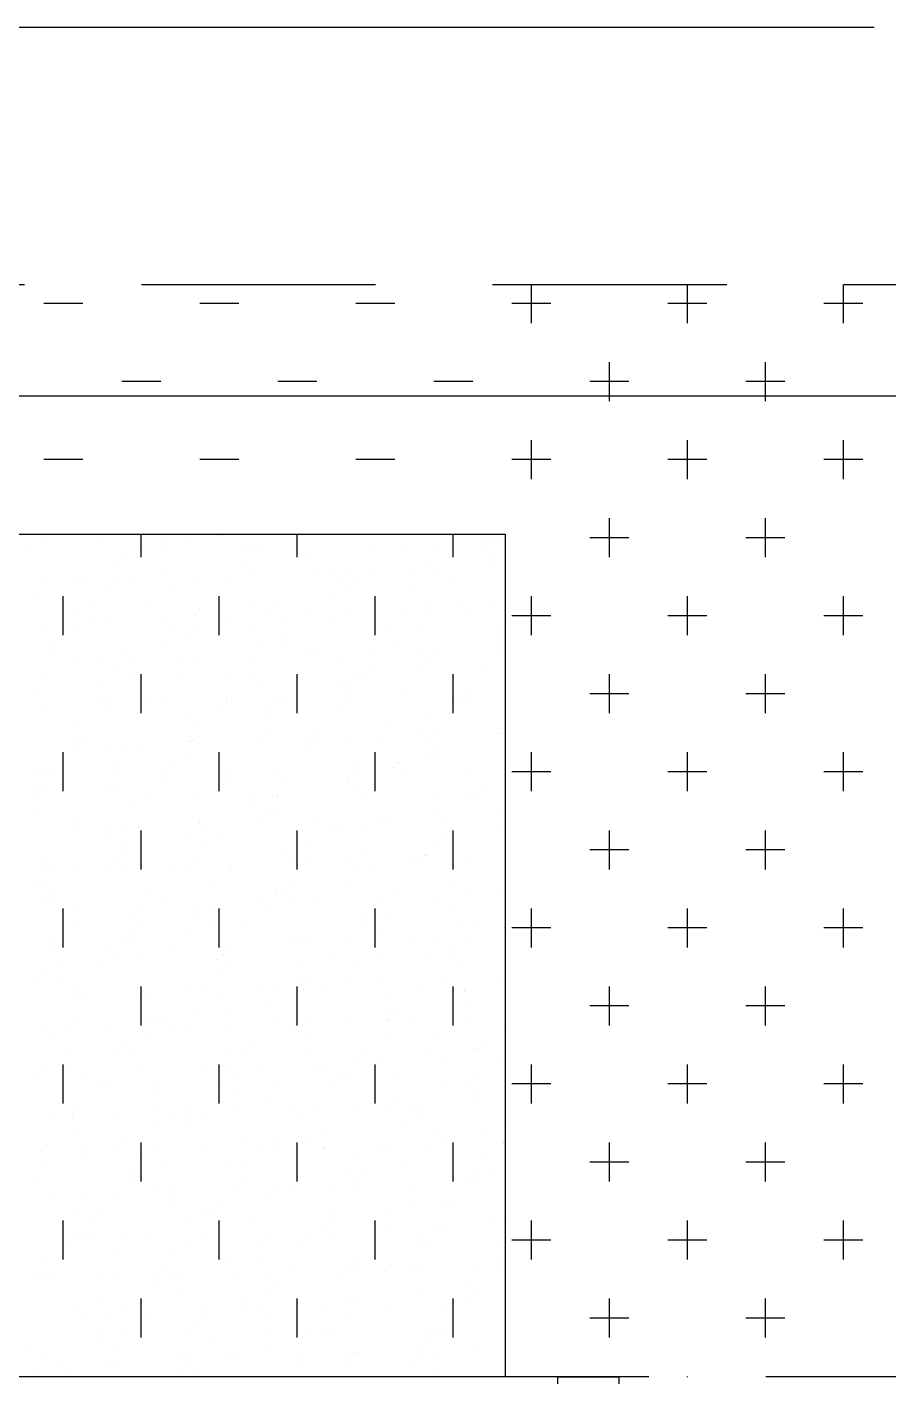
# Model space of a CAD drawing. Extents: x -40736 to 367926, y -65544 to 37405.
# Drawn here: x 356628.1 to 356904, y -44075.8 to -43643.3 of the extents above; entities that cross this region are included whole.
import ezdxf

# ---------------------------------------------------------------- set-up
doc = ezdxf.new("R2010")
doc.units = 0
doc.header["$LTSCALE"] = 600
doc.header["$MEASUREMENT"] = 0
doc.linetypes.add('HIDDEN2', pattern=[0.1875, 0.125, -0.0625])
for name, color, linetype in [('C4', 4, 'CONTINUOUS'), ('C6', 6, 'CONTINUOUS'), ('C7', 7, 'CONTINUOUS'), ('底圖', 253, 'CONTINUOUS')]:
    doc.layers.add(name, color=color, linetype=linetype)

# ---------------------------------------------------------------- blocks, each defined once
blk = doc.blocks.new('*X429')
at = {"layer": 'C6', "color": 0}
for p, q in [((32235.89, 102122.63), (32235.89, 102122.63)), ((32248.17, 102124.92), (32248.17, 102124.92)), ((32255.16, 102123.26), (32255.16, 102123.26)), ((32274.43, 102123.89), (32274.43, 102123.89)), ((32283.07, 102122.32), (32283.07, 102122.32)), ((32293.7, 102124.52), (32293.7, 102124.52)), ((32300.38, 102121.65), (32300.38, 102121.65)), ((32304.72, 102121.64), (32304.72, 102121.64)), ((32377.96, 102122.39), (32377.96, 102122.39)), ((32378.62, 102123.01), (32378.62, 102123.01)), ((32383.29, 102123.48), (32383.29, 102123.48)), ((32230.82, 102120.27), (32230.82, 102120.27)), ((32260.71, 102118.46), (32260.71, 102118.46)), ((32266.35, 102119.41), (32266.35, 102119.41)), ((32274.63, 102120.56), (32274.63, 102120.56)), ((32303.03, 102119.8), (32303.03, 102119.8)), ((32320.52, 102118.65), (32320.52, 102118.65)), ((32340.25, 102120.78), (32340.25, 102120.78)), ((32352.21, 102121.3), (32352.21, 102121.3)), ((32360.93, 102119.62), (32360.93, 102119.62)), ((32376.93, 102121.16), (32376.93, 102121.16)), ((32378.64, 102117.19), (32378.64, 102117.19)), ((32258.02, 102114.24), (32258.02, 102114.24)), ((32301.06, 102116.45), (32301.06, 102116.45)), ((32342.12, 102112.89), (32342.12, 102112.89)), ((32353.28, 102113.17), (32353.28, 102113.17)), ((32358.24, 102115.41), (32358.24, 102115.41)), ((32361.39, 102113.52), (32361.39, 102113.52)), ((32380.66, 102114.15), (32380.66, 102114.15)), ((32235.67, 102110.38), (32235.67, 102110.38)), ((32245.78, 102109.74), (32245.78, 102109.74)), ((32249.95, 102111.34), (32249.95, 102111.34)), ((32256.69, 102108.87), (32256.69, 102108.87)), ((32258.38, 102110.71), (32258.38, 102110.71)), ((32265.05, 102110.37), (32265.05, 102110.37)), ((32275.7, 102112.43), (32275.7, 102112.43)), ((32284.32, 102111), (32284.32, 102111)), ((32293.91, 102109.84), (32293.91, 102109.84)), ((32295.48, 102110.58), (32295.48, 102110.58)), ((32303.59, 102111.63), (32303.59, 102111.63)), ((32322.86, 102112.26), (32322.86, 102112.26)), ((32327.53, 102112.08), (32327.53, 102112.08)), ((32330.59, 102110.23), (32330.59, 102110.23)), ((32332.28, 102112.08), (32332.28, 102112.08)), ((32335.89, 102111.55), (32335.89, 102111.55)), ((32367.81, 102111.21), (32367.81, 102111.21)), ((32232.98, 102106.17), (32232.98, 102106.17)), ((32276.39, 102107.23), (32276.39, 102107.23)), ((32333.2, 102107.33), (32333.2, 102107.33)), ((32353.96, 102107.97), (32353.96, 102107.97)), ((32251.02, 102103.21), (32251.02, 102103.21)), ((32270.44, 102102.5), (32270.44, 102102.5)), ((32285.94, 102101.14), (32285.94, 102101.14)), ((32302.85, 102102.86), (32302.85, 102102.86)), ((32310.85, 102103.47), (32310.85, 102103.47)), ((32321.47, 102100.28), (32321.47, 102100.28)), ((32328.6, 102103.95), (32328.6, 102103.95)), ((32358.15, 102100.67), (32358.15, 102100.67)), ((32359.84, 102102.51), (32359.84, 102102.51)), ((32370.66, 102103.66), (32370.66, 102103.66)), ((32371.74, 102100.03), (32371.74, 102100.03)), ((32380.43, 102103.61), (32380.43, 102103.61)), ((32236.86, 102095.62), (32236.86, 102095.62)), ((32247.57, 102098.91), (32247.57, 102098.91)), ((32251.71, 102098.01), (32251.71, 102098.01)), ((32256.13, 102096.25), (32256.13, 102096.25)), ((32275.4, 102096.88), (32275.4, 102096.88)), ((32284.25, 102099.3), (32284.25, 102099.3)), ((32294.67, 102097.51), (32294.67, 102097.51)), ((32308.16, 102099.25), (32308.16, 102099.25)), ((32313.94, 102098.14), (32313.94, 102098.14)), ((32329.29, 102098.75), (32329.29, 102098.75)), ((32333.21, 102098.77), (32333.21, 102098.77)), ((32345.62, 102095.59), (32345.62, 102095.59)), ((32352.47, 102099.4), (32352.47, 102099.4)), ((32381.5, 102095.48), (32381.5, 102095.48)), ((32245.4, 102094.42), (32245.4, 102094.42)), ((32278.18, 102093.64), (32278.18, 102093.64)), ((32283.12, 102091.18), (32283.12, 102091.18)), ((32285.81, 102095.4), (32285.81, 102095.4)), ((32303.92, 102094.73), (32303.92, 102094.73)), ((32313.5, 102091.58), (32313.5, 102091.58)), ((32355.75, 102094.39), (32355.75, 102094.39)), ((32383.34, 102092.34), (32383.34, 102092.34)), ((32237.91, 102088.37), (32237.91, 102088.37)), ((32239.6, 102090.21), (32239.6, 102090.21)), ((32260.77, 102087.32), (32260.77, 102087.32)), ((32275.13, 102089.35), (32275.13, 102089.35)), ((32304.61, 102089.53), (32304.61, 102089.53)), ((32311.81, 102089.74), (32311.81, 102089.74)), ((32320.58, 102087.51), (32320.58, 102087.51)), ((32349.03, 102090.71), (32349.03, 102090.71)), ((32360.99, 102088.48), (32360.99, 102088.48)), ((32361.73, 102087.35), (32361.73, 102087.35)), ((32380.99, 102087.98), (32380.99, 102087.98)), ((32382.19, 102090.27), (32382.19, 102090.27)), ((32246.12, 102083.57), (32246.12, 102083.57)), ((32253.5, 102084.42), (32253.5, 102084.42)), ((32258.08, 102083.1), (32258.08, 102083.1)), ((32265.39, 102084.2), (32265.39, 102084.2)), ((32279.25, 102085.51), (32279.25, 102085.51)), ((32284.65, 102084.83), (32284.65, 102084.83)), ((32303.92, 102085.46), (32303.92, 102085.46)), ((32323.19, 102086.09), (32323.19, 102086.09)), ((32331.07, 102085.17), (32331.07, 102085.17)), ((32342.46, 102086.72), (32342.46, 102086.72)), ((32356.82, 102086.26), (32356.82, 102086.26)), ((32358.3, 102084.27), (32358.3, 102084.27)), ((32235.73, 102079.24), (32235.73, 102079.24)), ((32265.47, 102078.8), (32265.47, 102078.8)), ((32267.16, 102080.65), (32267.16, 102080.65)), ((32279.93, 102080.31), (32279.93, 102080.31)), ((32295.54, 102079.43), (32295.54, 102079.43)), ((32302.69, 102079.78), (32302.69, 102079.78)), ((32335.95, 102080.41), (32335.95, 102080.41)), ((32339.37, 102080.17), (32339.37, 102080.17)), ((32341.05, 102082.01), (32341.05, 102082.01)), ((32357.51, 102081.05), (32357.51, 102081.05)), ((32376.58, 102081.15), (32376.58, 102081.15)), ((32233.04, 102075.03), (32233.04, 102075.03)), ((32254.57, 102076.29), (32254.57, 102076.29)), ((32306.4, 102075.95), (32306.4, 102075.95)), ((32332.14, 102077.04), (32332.14, 102077.04)), ((32333.26, 102076.19), (32333.26, 102076.19)), ((32371.62, 102074.45), (32371.62, 102074.45)), ((32236.74, 102070.04), (32236.74, 102070.04)), ((32255.25, 102071.09), (32255.25, 102071.09)), ((32256.01, 102070.67), (32256.01, 102070.67)), ((32270.5, 102071.36), (32270.5, 102071.36)), ((32275.28, 102071.3), (32275.28, 102071.3)), ((32294.55, 102071.93), (32294.55, 102071.93)), ((32294.71, 102071.08), (32294.71, 102071.08)), ((32310.91, 102072.33), (32310.91, 102072.33)), ((32313.81, 102072.56), (32313.81, 102072.56)), ((32330.24, 102070.22), (32330.24, 102070.22)), ((32332.83, 102071.83), (32332.83, 102071.83)), ((32333.08, 102073.19), (32333.08, 102073.19)), ((32352.35, 102073.82), (32352.35, 102073.82)), ((32366.92, 102070.61), (32366.92, 102070.61)), ((32368.61, 102072.45), (32368.61, 102072.45)), ((32370.72, 102072.52), (32370.72, 102072.52)), ((32256.35, 102068.85), (32256.35, 102068.85)), ((32281.72, 102066.73), (32281.72, 102066.73)), ((32293.03, 102069.24), (32293.03, 102069.24)), ((32307.47, 102067.82), (32307.47, 102067.82)), ((32308.22, 102068.11), (32308.22, 102068.11)), ((32359.3, 102067.47), (32359.3, 102067.47)), ((32245.45, 102063.28), (32245.45, 102063.28)), ((32285.86, 102064.25), (32285.86, 102064.25)), ((32308.15, 102062.61), (32308.15, 102062.61)), ((32322.27, 102061.52), (32322.27, 102061.52)), ((32345.67, 102064.45), (32345.67, 102064.45)), ((32381.97, 102060.97), (32381.97, 102060.97)), ((32383.4, 102061.2), (32383.4, 102061.2)), ((32246.69, 102058.31), (32246.69, 102058.31)), ((32247.09, 102056.56), (32247.09, 102056.56)), ((32248.38, 102060.15), (32248.38, 102060.15)), ((32257.04, 102057.51), (32257.04, 102057.51)), ((32266.36, 102057.19), (32266.36, 102057.19)), ((32282.79, 102058.6), (32282.79, 102058.6)), ((32283.18, 102060.04), (32283.18, 102060.04)), ((32283.91, 102059.29), (32283.91, 102059.29)), ((32285.63, 102057.82), (32285.63, 102057.82)), ((32304.89, 102058.45), (32304.89, 102058.45)), ((32320.58, 102059.67), (32320.58, 102059.67)), ((32324.16, 102059.08), (32324.16, 102059.08)), ((32334.62, 102058.25), (32334.62, 102058.25)), ((32343.43, 102059.71), (32343.43, 102059.71)), ((32357.8, 102060.65), (32357.8, 102060.65)), ((32360.37, 102059.34), (32360.37, 102059.34)), ((32361.04, 102057.34), (32361.04, 102057.34)), ((32362.7, 102060.34), (32362.7, 102060.34)), ((32260.82, 102056.18), (32260.82, 102056.18)), ((32283.47, 102053.39), (32283.47, 102053.39)), ((32320.63, 102056.37), (32320.63, 102056.37)), ((32358.36, 102053.12), (32358.36, 102053.12)), ((32361.05, 102054.13), (32361.05, 102054.13)), ((32232.36, 102048.29), (32232.36, 102048.29)), ((32235.78, 102048.1), (32235.78, 102048.1)), ((32237.57, 102048.36), (32237.57, 102048.36)), ((32258.11, 102049.38), (32258.11, 102049.38)), ((32258.14, 102051.96), (32258.14, 102051.96)), ((32274.24, 102048.74), (32274.24, 102048.74)), ((32275.93, 102050.59), (32275.93, 102050.59)), ((32295.59, 102048.29), (32295.59, 102048.29)), ((32309.94, 102049.03), (32309.94, 102049.03)), ((32311.46, 102049.72), (32311.46, 102049.72)), ((32335.69, 102050.12), (32335.69, 102050.12)), ((32336, 102049.26), (32336, 102049.26)), ((32348.14, 102050.11), (32348.14, 102050.11)), ((32349.83, 102051.95), (32349.83, 102051.95)), ((32371.95, 102048.28), (32371.95, 102048.28)), ((32233.1, 102043.88), (32233.1, 102043.88)), ((32237.08, 102043.87), (32237.08, 102043.87)), ((32256.34, 102044.5), (32256.34, 102044.5)), ((32258.8, 102044.17), (32258.8, 102044.17)), ((32275.61, 102045.13), (32275.61, 102045.13)), ((32294.88, 102045.76), (32294.88, 102045.76)), ((32314.15, 102046.39), (32314.15, 102046.39)), ((32333.32, 102045.05), (32333.32, 102045.05)), ((32333.42, 102047.02), (32333.42, 102047.02)), ((32336.37, 102044.91), (32336.37, 102044.91)), ((32352.68, 102047.65), (32352.68, 102047.65)), ((32233.43, 102040.16), (32233.43, 102040.16)), ((32270.55, 102040.22), (32270.55, 102040.22)), ((32285.26, 102039.81), (32285.26, 102039.81)), ((32303.49, 102041.02), (32303.49, 102041.02)), ((32310.96, 102041.19), (32310.96, 102041.19)), ((32311.01, 102040.9), (32311.01, 102040.9)), ((32339.02, 102040.16), (32339.02, 102040.16)), ((32362.84, 102040.55), (32362.84, 102040.55)), ((32370.77, 102041.38), (32370.77, 102041.38)), ((32375.7, 102040.54), (32375.7, 102040.54)), ((32377.39, 102042.39), (32377.39, 102042.39)), ((32234.12, 102034.95), (32234.12, 102034.95)), ((32265.12, 102038.79), (32265.12, 102038.79)), ((32301.8, 102039.18), (32301.8, 102039.18)), ((32308.28, 102036.97), (32308.28, 102036.97)), ((32311.7, 102035.69), (32311.7, 102035.69)), ((32381.85, 102035.39), (32381.85, 102035.39)), ((32245.51, 102032.14), (32245.51, 102032.14)), ((32246.97, 102030.98), (32246.97, 102030.98)), ((32266.24, 102031.61), (32266.24, 102031.61)), ((32285.5, 102032.24), (32285.5, 102032.24)), ((32285.92, 102033.11), (32285.92, 102033.11)), ((32286.33, 102031.68), (32286.33, 102031.68)), ((32304.77, 102032.87), (32304.77, 102032.87)), ((32324.04, 102033.5), (32324.04, 102033.5)), ((32331.05, 102031.46), (32331.05, 102031.46)), ((32338.16, 102031.33), (32338.16, 102031.33)), ((32343.31, 102034.13), (32343.31, 102034.13)), ((32345.73, 102033.3), (32345.73, 102033.3)), ((32362.58, 102034.76), (32362.58, 102034.76)), ((32363.91, 102032.42), (32363.91, 102032.42)), ((32255.46, 102028.25), (32255.46, 102028.25)), ((32257.15, 102030.09), (32257.15, 102030.09)), ((32260.59, 102030.59), (32260.59, 102030.59)), ((32283.23, 102028.9), (32283.23, 102028.9)), ((32287.02, 102026.47), (32287.02, 102026.47)), ((32292.68, 102029.23), (32292.68, 102029.23)), ((32329.36, 102029.61), (32329.36, 102029.61)), ((32364.6, 102027.21), (32364.6, 102027.21)), ((32366.58, 102030.59), (32366.58, 102030.59)), ((32383.46, 102030.06), (32383.46, 102030.06)), ((32260.88, 102025.04), (32260.88, 102025.04)), ((32261.66, 102022.46), (32261.66, 102022.46)), ((32313.48, 102022.11), (32313.48, 102022.11)), ((32320.69, 102025.23), (32320.69, 102025.23)), ((32339.23, 102023.2), (32339.23, 102023.2)), ((32358.41, 102021.98), (32358.41, 102021.98)), ((32361.1, 102026.2), (32361.1, 102026.2)), ((32235.91, 102021.37), (32235.91, 102021.37)), ((32246.34, 102018.29), (32246.34, 102018.29)), ((32258.19, 102020.82), (32258.19, 102020.82)), ((32276.58, 102018.12), (32276.58, 102018.12)), ((32283.02, 102018.68), (32283.02, 102018.68)), ((32284.71, 102020.53), (32284.71, 102020.53)), ((32295.85, 102018.75), (32295.85, 102018.75)), ((32315.12, 102019.38), (32315.12, 102019.38)), ((32320.24, 102019.66), (32320.24, 102019.66)), ((32334.39, 102020.01), (32334.39, 102020.01)), ((32336.06, 102018.12), (32336.06, 102018.12)), ((32339.92, 102017.99), (32339.92, 102017.99)), ((32353.66, 102020.64), (32353.66, 102020.64)), ((32356.92, 102020.05), (32356.92, 102020.05)), ((32358.61, 102021.89), (32358.61, 102021.89)), ((32372.93, 102021.27), (32372.93, 102021.27)), ((32235.84, 102016.96), (32235.84, 102016.96)), ((32238.05, 102016.86), (32238.05, 102016.86)), ((32257.32, 102017.49), (32257.32, 102017.49)), ((32262.34, 102017.25), (32262.34, 102017.25)), ((32295.65, 102017.15), (32295.65, 102017.15)), ((32314.55, 102013.98), (32314.55, 102013.98)), ((32333.37, 102013.91), (32333.37, 102013.91)), ((32366.38, 102013.63), (32366.38, 102013.63)), ((32233.15, 102012.74), (32233.15, 102012.74)), ((32236.98, 102013.24), (32236.98, 102013.24)), ((32238.37, 102009.59), (32238.37, 102009.59)), ((32270.61, 102009.08), (32270.61, 102009.08)), ((32288.81, 102012.89), (32288.81, 102012.89)), ((32310.58, 102009.12), (32310.58, 102009.12)), ((32311.02, 102010.05), (32311.02, 102010.05)), ((32312.27, 102010.96), (32312.27, 102010.96)), ((32347.8, 102010.1), (32347.8, 102010.1)), ((32370.83, 102010.24), (32370.83, 102010.24)), ((32382.18, 102009.21), (32382.18, 102009.21)), ((32236.68, 102007.75), (32236.68, 102007.75)), ((32237.66, 102008.03), (32237.66, 102008.03)), ((32247.3, 102004.8), (32247.3, 102004.8)), ((32266.57, 102005.43), (32266.57, 102005.43)), ((32273.9, 102008.73), (32273.9, 102008.73)), ((32285.84, 102006.06), (32285.84, 102006.06)), ((32289.88, 102004.76), (32289.88, 102004.76)), ((32305.11, 102006.69), (32305.11, 102006.69)), ((32308.33, 102005.83), (32308.33, 102005.83)), ((32315.24, 102008.77), (32315.24, 102008.77)), ((32324.37, 102007.32), (32324.37, 102007.32)), ((32343.64, 102007.95), (32343.64, 102007.95)), ((32362.91, 102008.58), (32362.91, 102008.58)), ((32367.45, 102005.5), (32367.45, 102005.5)), ((32245.57, 102001), (32245.57, 102001)), ((32264.13, 102003.67), (32264.13, 102003.67)), ((32285.98, 102001.97), (32285.98, 102001.97)), ((32339.83, 102001.4), (32339.83, 102001.4)), ((32341.71, 102004.41), (32341.71, 102004.41)), ((32345.79, 102002.16), (32345.79, 102002.16)), ((32375.36, 102000.53), (32375.36, 102000.53)), ((32264.24, 101998.19), (32264.24, 101998.19)), ((32265.93, 102000.03), (32265.93, 102000.03)), ((32283.29, 101997.75), (32283.29, 101997.75)), ((32290.56, 101999.55), (32290.56, 101999.55)), ((32301.46, 101999.16), (32301.46, 101999.16)), ((32338.14, 101999.55), (32338.14, 101999.55)), ((32342.78, 101996.28), (32342.78, 101996.28)), ((32368.14, 102000.3), (32368.14, 102000.3)), ((32383.51, 101998.92), (32383.51, 101998.92)), ((32239.45, 101994.45), (32239.45, 101994.45)), ((32257.19, 101991.91), (32257.19, 101991.91)), ((32260.94, 101993.89), (32260.94, 101993.89)), ((32265.2, 101995.54), (32265.2, 101995.54)), ((32276.46, 101992.54), (32276.46, 101992.54)), ((32295.73, 101993.17), (32295.73, 101993.17)), ((32315, 101993.8), (32315, 101993.8)), ((32317.03, 101995.19), (32317.03, 101995.19)), ((32320.75, 101994.09), (32320.75, 101994.09)), ((32334.27, 101994.43), (32334.27, 101994.43)), ((32353.54, 101995.06), (32353.54, 101995.06)), ((32361.16, 101995.06), (32361.16, 101995.06)), ((32367.38, 101991.83), (32367.38, 101991.83)), ((32372.8, 101995.69), (32372.8, 101995.69)), ((32237.93, 101991.28), (32237.93, 101991.28)), ((32255.12, 101988.23), (32255.12, 101988.23)), ((32258.25, 101989.68), (32258.25, 101989.68)), ((32265.88, 101990.33), (32265.88, 101990.33)), ((32291.8, 101988.62), (32291.8, 101988.62)), ((32293.49, 101990.46), (32293.49, 101990.46)), ((32329.02, 101989.6), (32329.02, 101989.6)), ((32343.46, 101991.08), (32343.46, 101991.08)), ((32358.47, 101990.84), (32358.47, 101990.84)), ((32365.7, 101989.99), (32365.7, 101989.99)), ((32235.9, 101985.82), (32235.9, 101985.82)), ((32240.52, 101986.32), (32240.52, 101986.32)), ((32292.35, 101985.97), (32292.35, 101985.97)), ((32295.71, 101986.01), (32295.71, 101986.01)), ((32318.1, 101987.06), (32318.1, 101987.06)), ((32336.12, 101986.98), (32336.12, 101986.98)), ((32369.93, 101986.71), (32369.93, 101986.71)), ((32233.21, 101981.6), (32233.21, 101981.6)), ((32241.21, 101981.11), (32241.21, 101981.11)), ((32247.15, 101979.53), (32247.15, 101979.53)), ((32286.81, 101979.05), (32286.81, 101979.05)), ((32306.08, 101979.68), (32306.08, 101979.68)), ((32311.08, 101978.91), (32311.08, 101978.91)), ((32318.78, 101981.86), (32318.78, 101981.86)), ((32319.36, 101979.06), (32319.36, 101979.06)), ((32321.04, 101980.9), (32321.04, 101980.9)), ((32325.35, 101980.31), (32325.35, 101980.31)), ((32333.43, 101982.77), (32333.43, 101982.77)), ((32344.62, 101980.94), (32344.62, 101980.94)), ((32356.57, 101980.03), (32356.57, 101980.03)), ((32363.88, 101981.57), (32363.88, 101981.57)), ((32370.89, 101979.1), (32370.89, 101979.1)), ((32383.15, 101982.2), (32383.15, 101982.2)), ((32245.46, 101977.69), (32245.46, 101977.69)), ((32248.27, 101977.79), (32248.27, 101977.79)), ((32267.54, 101978.42), (32267.54, 101978.42)), ((32267.67, 101976.75), (32267.67, 101976.75)), ((32270.66, 101977.93), (32270.66, 101977.93)), ((32282.68, 101978.67), (32282.68, 101978.67)), ((32293.42, 101977.84), (32293.42, 101977.84)), ((32308.39, 101974.69), (32308.39, 101974.69)), ((32345.25, 101977.49), (32345.25, 101977.49)), ((32371, 101978.58), (32371, 101978.58)), ((32286.03, 101970.83), (32286.03, 101970.83)), ((32294.11, 101972.64), (32294.11, 101972.64)), ((32345.84, 101971.02), (32345.84, 101971.02)), ((32348.6, 101971.33), (32348.6, 101971.33)), ((32371.68, 101973.38), (32371.68, 101973.38)), ((32236.34, 101967.74), (32236.34, 101967.74)), ((32243, 101967.53), (32243, 101967.53)), ((32245.62, 101969.86), (32245.62, 101969.86)), ((32257.53, 101965.73), (32257.53, 101965.73)), ((32268.74, 101968.62), (32268.74, 101968.62)), ((32273.02, 101968.12), (32273.02, 101968.12)), ((32274.71, 101969.97), (32274.71, 101969.97)), ((32276.8, 101966.36), (32276.8, 101966.36)), ((32283.35, 101966.61), (32283.35, 101966.61)), ((32296.06, 101966.99), (32296.06, 101966.99)), ((32310.24, 101969.1), (32310.24, 101969.1)), ((32315.33, 101967.62), (32315.33, 101967.62)), ((32320.57, 101968.27), (32320.57, 101968.27)), ((32334.6, 101968.25), (32334.6, 101968.25)), ((32346.32, 101969.36), (32346.32, 101969.36)), ((32346.91, 101969.49), (32346.91, 101969.49)), ((32353.87, 101968.88), (32353.87, 101968.88)), ((32373.14, 101969.51), (32373.14, 101969.51)), ((32383.57, 101967.78), (32383.57, 101967.78)), ((32238.26, 101965.1), (32238.26, 101965.1)), ((32260.99, 101962.75), (32260.99, 101962.75)), ((32269.43, 101963.42), (32269.43, 101963.42)), ((32320.8, 101962.95), (32320.8, 101962.95)), ((32347.01, 101964.16), (32347.01, 101964.16)), ((32361.21, 101963.92), (32361.21, 101963.92)), ((32376.16, 101961.77), (32376.16, 101961.77)), ((32244.07, 101959.4), (32244.07, 101959.4)), ((32258.31, 101958.54), (32258.31, 101958.54)), ((32263.9, 101958.17), (32263.9, 101958.17)), ((32295.89, 101959.05), (32295.89, 101959.05)), ((32300.57, 101958.56), (32300.57, 101958.56)), ((32302.26, 101960.4), (32302.26, 101960.4)), ((32321.64, 101960.14), (32321.64, 101960.14)), ((32337.79, 101959.54), (32337.79, 101959.54)), ((32358.53, 101959.7), (32358.53, 101959.7)), ((32373.47, 101959.8), (32373.47, 101959.8)), ((32374.47, 101959.93), (32374.47, 101959.93)), ((32235.95, 101954.68), (32235.95, 101954.68)), ((32244.75, 101954.2), (32244.75, 101954.2)), ((32267.42, 101952.84), (32267.42, 101952.84)), ((32286.69, 101953.47), (32286.69, 101953.47)), ((32295.76, 101954.87), (32295.76, 101954.87)), ((32305.96, 101954.1), (32305.96, 101954.1)), ((32322.33, 101954.94), (32322.33, 101954.94)), ((32325.22, 101954.73), (32325.22, 101954.73)), ((32336.17, 101955.84), (32336.17, 101955.84)), ((32344.49, 101955.36), (32344.49, 101955.36)), ((32363.76, 101955.99), (32363.76, 101955.99)), ((32383.03, 101956.62), (32383.03, 101956.62)), ((32233.27, 101950.46), (32233.27, 101950.46)), ((32248.15, 101952.21), (32248.15, 101952.21)), ((32255.92, 101949.47), (32255.92, 101949.47)), ((32271.22, 101949.83), (32271.22, 101949.83)), ((32291.45, 101948.61), (32291.45, 101948.61)), ((32296.96, 101950.92), (32296.96, 101950.92)), ((32328.13, 101948.99), (32328.13, 101948.99)), ((32329.82, 101950.84), (32329.82, 101950.84)), ((32333.49, 101951.62), (32333.49, 101951.62)), ((32348.79, 101950.58), (32348.79, 101950.58)), ((32365.35, 101949.97), (32365.35, 101949.97)), ((32374.54, 101951.67), (32374.54, 101951.67)), ((32254.23, 101947.63), (32254.23, 101947.63)), ((32270.72, 101946.79), (32270.72, 101946.79)), ((32297.65, 101945.72), (32297.65, 101945.72)), ((32311.13, 101947.76), (32311.13, 101947.76)), ((32370.94, 101947.96), (32370.94, 101947.96)), ((32375.23, 101946.46), (32375.23, 101946.46)), ((32246.54, 101940.61), (32246.54, 101940.61)), ((32272.29, 101941.7), (32272.29, 101941.7)), ((32283.48, 101939.91), (32283.48, 101939.91)), ((32297.04, 101939.98), (32297.04, 101939.98)), ((32308.45, 101943.55), (32308.45, 101943.55)), ((32316.31, 101940.61), (32316.31, 101940.61)), ((32324.12, 101941.36), (32324.12, 101941.36)), ((32335.57, 101941.24), (32335.57, 101941.24)), ((32345.9, 101939.88), (32345.9, 101939.88)), ((32349.86, 101942.45), (32349.86, 101942.45)), ((32354.84, 101941.87), (32354.84, 101941.87)), ((32357.38, 101941.27), (32357.38, 101941.27)), ((32374.11, 101942.5), (32374.11, 101942.5)), ((32239.23, 101938.09), (32239.23, 101938.09)), ((32245.11, 101937.67), (32245.11, 101937.67)), ((32245.68, 101938.72), (32245.68, 101938.72)), ((32258.5, 101938.72), (32258.5, 101938.72)), ((32272.97, 101936.5), (32272.97, 101936.5)), ((32277.77, 101939.35), (32277.77, 101939.35)), ((32281.79, 101938.06), (32281.79, 101938.06)), ((32283.4, 101935.47), (32283.4, 101935.47)), ((32286.09, 101939.69), (32286.09, 101939.69)), ((32319.01, 101939.04), (32319.01, 101939.04)), ((32350.55, 101937.24), (32350.55, 101937.24)), ((32355.69, 101939.43), (32355.69, 101939.43)), ((32383.63, 101936.63), (32383.63, 101936.63)), ((32247.61, 101932.48), (32247.61, 101932.48)), ((32261.05, 101931.61), (32261.05, 101931.61)), ((32299.44, 101932.14), (32299.44, 101932.14)), ((32320.86, 101931.8), (32320.86, 101931.8)), ((32325.19, 101933.23), (32325.19, 101933.23)), ((32361.27, 101932.78), (32361.27, 101932.78)), ((32377.01, 101932.88), (32377.01, 101932.88)), ((32235.45, 101927.13), (32235.45, 101927.13)), ((32237.14, 101928.98), (32237.14, 101928.98)), ((32248.29, 101927.28), (32248.29, 101927.28)), ((32258.36, 101927.39), (32258.36, 101927.39)), ((32272.67, 101928.11), (32272.67, 101928.11)), ((32287.02, 101927.29), (32287.02, 101927.29)), ((32306.29, 101927.92), (32306.29, 101927.92)), ((32309.35, 101928.5), (32309.35, 101928.5)), ((32311.04, 101930.34), (32311.04, 101930.34)), ((32325.56, 101928.55), (32325.56, 101928.55)), ((32325.87, 101928.02), (32325.87, 101928.02)), ((32344.83, 101929.18), (32344.83, 101929.18)), ((32346.57, 101929.48), (32346.57, 101929.48)), ((32358.58, 101928.56), (32358.58, 101928.56)), ((32364.1, 101929.81), (32364.1, 101929.81)), ((32383.25, 101929.86), (32383.25, 101929.86)), ((32383.36, 101930.44), (32383.36, 101930.44)), ((32236.01, 101923.54), (32236.01, 101923.54)), ((32248.49, 101926.03), (32248.49, 101926.03)), ((32267.75, 101926.66), (32267.75, 101926.66)), ((32274.76, 101922.92), (32274.76, 101922.92)), ((32295.82, 101923.73), (32295.82, 101923.73)), ((32300.51, 101924.01), (32300.51, 101924.01)), ((32336.23, 101924.7), (32336.23, 101924.7)), ((32352.34, 101923.66), (32352.34, 101923.66)), ((32378.09, 101924.75), (32378.09, 101924.75)), ((32233.32, 101919.32), (32233.32, 101919.32)), ((32264.7, 101919.41), (32264.7, 101919.41)), ((32300.23, 101918.54), (32300.23, 101918.54)), ((32301.19, 101918.8), (32301.19, 101918.8)), ((32333.54, 101920.48), (32333.54, 101920.48)), ((32336.91, 101918.93), (32336.91, 101918.93)), ((32338.6, 101920.78), (32338.6, 101920.78)), ((32374.13, 101919.91), (32374.13, 101919.91)), ((32378.77, 101919.54), (32378.77, 101919.54)), ((32263.01, 101917.57), (32263.01, 101917.57)), ((32270.78, 101915.65), (32270.78, 101915.65)), ((32275.83, 101914.79), (32275.83, 101914.79)), ((32296.91, 101914.4), (32296.91, 101914.4)), ((32311.19, 101916.62), (32311.19, 101916.62)), ((32316.18, 101915.03), (32316.18, 101915.03)), ((32327.66, 101914.44), (32327.66, 101914.44)), ((32335.45, 101915.66), (32335.45, 101915.66)), ((32353.41, 101915.53), (32353.41, 101915.53)), ((32354.72, 101916.29), (32354.72, 101916.29)), ((32371, 101916.82), (32371, 101916.82)), ((32373.99, 101916.92), (32373.99, 101916.92)), ((32239.11, 101912.51), (32239.11, 101912.51)), ((32250.08, 101913.7), (32250.08, 101913.7)), ((32258.38, 101913.14), (32258.38, 101913.14)), ((32276.52, 101909.58), (32276.52, 101909.58)), ((32277.65, 101913.77), (32277.65, 101913.77)), ((32292.26, 101909.85), (32292.26, 101909.85)), ((32308.5, 101912.41), (32308.5, 101912.41)), ((32354.09, 101910.32), (32354.09, 101910.32)), ((32366.16, 101911.21), (32366.16, 101911.21)), ((32245.74, 101907.58), (32245.74, 101907.58)), ((32251.15, 101905.57), (32251.15, 101905.57)), ((32253.89, 101907.61), (32253.89, 101907.61)), ((32286.15, 101908.55), (32286.15, 101908.55)), ((32290.57, 101908), (32290.57, 101908)), ((32302.98, 101905.22), (32302.98, 101905.22)), ((32327.79, 101908.98), (32327.79, 101908.98)), ((32328.73, 101906.31), (32328.73, 101906.31)), ((32345.96, 101908.74), (32345.96, 101908.74)), ((32364.47, 101909.37), (32364.47, 101909.37)), ((32380.56, 101905.96), (32380.56, 101905.96)), ((32383.68, 101905.49), (32383.68, 101905.49)), ((32283.46, 101904.33), (32283.46, 101904.33)), ((32307.26, 101900.92), (32307.26, 101900.92)), ((32326.53, 101901.55), (32326.53, 101901.55)), ((32329.42, 101901.1), (32329.42, 101901.1)), ((32345.8, 101902.18), (32345.8, 101902.18)), ((32361.33, 101901.63), (32361.33, 101901.63)), ((32365.07, 101902.81), (32365.07, 101902.81)), ((32244.23, 101897.07), (32244.23, 101897.07)), ((32245.92, 101898.91), (32245.92, 101898.91)), ((32249.46, 101899.03), (32249.46, 101899.03)), ((32251.84, 101900.36), (32251.84, 101900.36)), ((32261.11, 101900.47), (32261.11, 101900.47)), ((32268.73, 101899.66), (32268.73, 101899.66)), ((32281.45, 101898.05), (32281.45, 101898.05)), ((32288, 101900.29), (32288, 101900.29)), ((32304.05, 101897.09), (32304.05, 101897.09)), ((32318.13, 101898.44), (32318.13, 101898.44)), ((32319.82, 101900.28), (32319.82, 101900.28)), ((32320.92, 101900.66), (32320.92, 101900.66)), ((32355.35, 101899.42), (32355.35, 101899.42)), ((32355.88, 101896.74), (32355.88, 101896.74)), ((32358.64, 101897.42), (32358.64, 101897.42)), ((32381.63, 101897.83), (32381.63, 101897.83)), ((32236.07, 101892.39), (32236.07, 101892.39)), ((32258.42, 101896.25), (32258.42, 101896.25)), ((32278.3, 101896), (32278.3, 101896)), ((32295.88, 101892.59), (32295.88, 101892.59)), ((32336.29, 101893.56), (32336.29, 101893.56)), ((32382.31, 101892.63), (32382.31, 101892.63)), ((32233.38, 101888.18), (32233.38, 101888.18)), ((32273.48, 101889.35), (32273.48, 101889.35)), ((32297.25, 101888.23), (32297.25, 101888.23)), ((32304.74, 101891.88), (32304.74, 101891.88)), ((32309.01, 101888.48), (32309.01, 101888.48)), ((32316.52, 101888.86), (32316.52, 101888.86)), ((32333.6, 101889.34), (32333.6, 101889.34)), ((32335.78, 101889.49), (32335.78, 101889.49)), ((32345.69, 101888.87), (32345.69, 101888.87)), ((32347.38, 101890.72), (32347.38, 101890.72)), ((32355.05, 101890.12), (32355.05, 101890.12)), ((32356.95, 101888.61), (32356.95, 101888.61)), ((32374.32, 101890.75), (32374.32, 101890.75)), ((32382.91, 101889.85), (32382.91, 101889.85)), ((32235.11, 101887.12), (32235.11, 101887.12)), ((32239.44, 101886.34), (32239.44, 101886.34)), ((32253.63, 101886.78), (32253.63, 101886.78)), ((32258.71, 101886.97), (32258.71, 101886.97)), ((32270.83, 101884.51), (32270.83, 101884.51)), ((32271.79, 101887.51), (32271.79, 101887.51)), ((32277.98, 101887.6), (32277.98, 101887.6)), ((32279.37, 101887.87), (32279.37, 101887.87)), ((32311.25, 101885.48), (32311.25, 101885.48)), ((32331.2, 101887.52), (32331.2, 101887.52)), ((32371.06, 101885.67), (32371.06, 101885.67)), ((32280.06, 101882.66), (32280.06, 101882.66)), ((32301.04, 101879.78), (32301.04, 101879.78)), ((32308.56, 101881.26), (32308.56, 101881.26)), ((32332.27, 101879.39), (32332.27, 101879.39)), ((32357.64, 101883.41), (32357.64, 101883.41)), ((32373.24, 101879.31), (32373.24, 101879.31)), ((32374.93, 101881.15), (32374.93, 101881.15)), ((32245.79, 101876.43), (32245.79, 101876.43)), ((32254.7, 101878.65), (32254.7, 101878.65)), ((32262.67, 101877.55), (32262.67, 101877.55)), ((32286.2, 101877.41), (32286.2, 101877.41)), ((32299.35, 101877.94), (32299.35, 101877.94)), ((32306.53, 101878.3), (32306.53, 101878.3)), ((32307.14, 101875.33), (32307.14, 101875.33)), ((32326.41, 101875.96), (32326.41, 101875.96)), ((32336.57, 101878.92), (32336.57, 101878.92)), ((32345.68, 101876.59), (32345.68, 101876.59)), ((32346.01, 101877.6), (32346.01, 101877.6)), ((32364.95, 101877.22), (32364.95, 101877.22)), ((32249.34, 101873.44), (32249.34, 101873.44)), ((32255.38, 101873.44), (32255.38, 101873.44)), ((32268.6, 101874.07), (32268.6, 101874.07)), ((32283.52, 101873.19), (32283.52, 101873.19)), ((32287.87, 101874.7), (32287.87, 101874.7)), ((32332.96, 101874.19), (32332.96, 101874.19)), ((32383.74, 101874.35), (32383.74, 101874.35)), ((32253.01, 101867.01), (32253.01, 101867.01)), ((32254.7, 101868.85), (32254.7, 101868.85)), ((32261.16, 101869.33), (32261.16, 101869.33)), ((32281.85, 101869.08), (32281.85, 101869.08)), ((32290.23, 101867.99), (32290.23, 101867.99)), ((32307.6, 101870.17), (32307.6, 101870.17)), ((32320.97, 101869.52), (32320.97, 101869.52)), ((32326.9, 101868.38), (32326.9, 101868.38)), ((32328.59, 101870.22), (32328.59, 101870.22)), ((32358.7, 101866.28), (32358.7, 101866.28)), ((32359.42, 101869.82), (32359.42, 101869.82)), ((32361.38, 101870.49), (32361.38, 101870.49)), ((32364.12, 101869.35), (32364.12, 101869.35)), ((32230.7, 101864.22), (32230.7, 101864.22)), ((32258.48, 101865.11), (32258.48, 101865.11)), ((32308.28, 101864.97), (32308.28, 101864.97)), ((32336.34, 101862.42), (32336.34, 101862.42)), ((32336.76, 101862.48), (32336.76, 101862.48)), ((32356.03, 101863.11), (32356.03, 101863.11)), ((32375.29, 101863.74), (32375.29, 101863.74)), ((32236.12, 101861.25), (32236.12, 101861.25)), ((32240.42, 101859.33), (32240.42, 101859.33)), ((32257.17, 101859.86), (32257.17, 101859.86)), ((32259.69, 101859.96), (32259.69, 101859.96)), ((32278.95, 101860.59), (32278.95, 101860.59)), ((32282.25, 101859.29), (32282.25, 101859.29)), ((32282.92, 101860.95), (32282.92, 101860.95)), ((32295.93, 101861.44), (32295.93, 101861.44)), ((32298.22, 101861.22), (32298.22, 101861.22)), ((32317.49, 101861.85), (32317.49, 101861.85)), ((32317.78, 101858.42), (32317.78, 101858.42)), ((32333.66, 101858.2), (32333.66, 101858.2)), ((32334.75, 101860.6), (32334.75, 101860.6)), ((32354.46, 101858.81), (32354.46, 101858.81)), ((32356.15, 101860.65), (32356.15, 101860.65)), ((32360.5, 101861.69), (32360.5, 101861.69)), ((32233.44, 101857.04), (32233.44, 101857.04)), ((32243.89, 101857.06), (32243.89, 101857.06)), ((32280.57, 101857.44), (32280.57, 101857.44)), ((32283.6, 101855.75), (32283.6, 101855.75)), ((32361.18, 101856.49), (32361.18, 101856.49))]:
    blk.add_line(p, q, dxfattribs=at)
blk = doc.blocks.new('*X430')
at = {"layer": 'C7', "color": 0}
for p, q in [((33392.26, 102192.59), (33392.26, 102204.96)), ((33442.26, 102192.59), (33442.26, 102204.96)), ((33492.26, 102192.59), (33492.26, 102204.96)), ((33248.51, 102198.84), (33236.01, 102198.84)), ((33298.51, 102198.84), (33286.01, 102198.84)), ((33348.51, 102198.84), (33336.01, 102198.84)), ((33398.51, 102198.84), (33386.01, 102198.84)), ((33448.51, 102198.84), (33436.01, 102198.84)), ((33498.51, 102198.84), (33486.01, 102198.84)), ((33417.26, 102167.59), (33417.26, 102180.09)), ((33467.26, 102167.59), (33467.26, 102180.09)), ((33273.51, 102173.84), (33261.01, 102173.84)), ((33323.51, 102173.84), (33311.01, 102173.84)), ((33373.51, 102173.84), (33361.01, 102173.84)), ((33423.51, 102173.84), (33411.01, 102173.84)), ((33473.51, 102173.84), (33461.01, 102173.84)), ((33392.26, 102142.59), (33392.26, 102155.09)), ((33442.26, 102142.59), (33442.26, 102155.09)), ((33492.26, 102142.59), (33492.26, 102155.09)), ((33248.51, 102148.84), (33236.01, 102148.84)), ((33298.51, 102148.84), (33286.01, 102148.84)), ((33348.51, 102148.84), (33336.01, 102148.84)), ((33398.51, 102148.84), (33386.01, 102148.84)), ((33448.51, 102148.84), (33436.01, 102148.84)), ((33498.51, 102148.84), (33486.01, 102148.84)), ((33417.26, 102117.59), (33417.26, 102130.09)), ((33467.26, 102117.59), (33467.26, 102130.09)), ((33267.26, 102117.59), (33267.26, 102124.96)), ((33317.26, 102117.59), (33317.26, 102124.96)), ((33367.26, 102117.59), (33367.26, 102124.96)), ((33423.51, 102123.84), (33411.01, 102123.84)), ((33473.51, 102123.84), (33461.01, 102123.84)), ((33242.26, 102092.59), (33242.26, 102105.09)), ((33292.26, 102092.59), (33292.26, 102105.09)), ((33342.26, 102092.59), (33342.26, 102105.09)), ((33392.26, 102092.59), (33392.26, 102105.09)), ((33442.26, 102092.59), (33442.26, 102105.09)), ((33492.26, 102092.59), (33492.26, 102105.09)), ((33398.51, 102098.84), (33386.01, 102098.84)), ((33448.51, 102098.84), (33436.01, 102098.84)), ((33498.51, 102098.84), (33486.01, 102098.84)), ((33267.26, 102067.59), (33267.26, 102080.09)), ((33317.26, 102067.59), (33317.26, 102080.09)), ((33367.26, 102067.59), (33367.26, 102080.09)), ((33417.26, 102067.59), (33417.26, 102080.09)), ((33467.26, 102067.59), (33467.26, 102080.09)), ((33423.51, 102073.84), (33411.01, 102073.84)), ((33473.51, 102073.84), (33461.01, 102073.84)), ((33242.26, 102042.59), (33242.26, 102055.09)), ((33292.26, 102042.59), (33292.26, 102055.09)), ((33342.26, 102042.59), (33342.26, 102055.09)), ((33392.26, 102042.59), (33392.26, 102055.09)), ((33442.26, 102042.59), (33442.26, 102055.09)), ((33492.26, 102042.59), (33492.26, 102055.09)), ((33398.51, 102048.84), (33386.01, 102048.84)), ((33448.51, 102048.84), (33436.01, 102048.84)), ((33498.51, 102048.84), (33486.01, 102048.84)), ((33267.26, 102017.59), (33267.26, 102030.09)), ((33317.26, 102017.59), (33317.26, 102030.09)), ((33367.26, 102017.59), (33367.26, 102030.09)), ((33417.26, 102017.59), (33417.26, 102030.09)), ((33467.26, 102017.59), (33467.26, 102030.09)), ((33423.51, 102023.84), (33411.01, 102023.84)), ((33473.51, 102023.84), (33461.01, 102023.84)), ((33242.26, 101992.59), (33242.26, 102005.09)), ((33292.26, 101992.59), (33292.26, 102005.09)), ((33342.26, 101992.59), (33342.26, 102005.09)), ((33392.26, 101992.59), (33392.26, 102005.09)), ((33442.26, 101992.59), (33442.26, 102005.09)), ((33492.26, 101992.59), (33492.26, 102005.09)), ((33398.51, 101998.84), (33386.01, 101998.84)), ((33448.51, 101998.84), (33436.01, 101998.84)), ((33498.51, 101998.84), (33486.01, 101998.84)), ((33267.26, 101967.59), (33267.26, 101980.09)), ((33317.26, 101967.59), (33317.26, 101980.09)), ((33367.26, 101967.59), (33367.26, 101980.09)), ((33417.26, 101967.59), (33417.26, 101980.09)), ((33467.26, 101967.59), (33467.26, 101980.09)), ((33423.51, 101973.84), (33411.01, 101973.84)), ((33473.51, 101973.84), (33461.01, 101973.84)), ((33242.26, 101942.59), (33242.26, 101955.09)), ((33292.26, 101942.59), (33292.26, 101955.09)), ((33342.26, 101942.59), (33342.26, 101955.09)), ((33392.26, 101942.59), (33392.26, 101955.09)), ((33442.26, 101942.59), (33442.26, 101955.09)), ((33492.26, 101942.59), (33492.26, 101955.09)), ((33398.51, 101948.84), (33386.01, 101948.84)), ((33448.51, 101948.84), (33436.01, 101948.84)), ((33498.51, 101948.84), (33486.01, 101948.84)), ((33267.26, 101917.59), (33267.26, 101930.09)), ((33317.26, 101917.59), (33317.26, 101930.09)), ((33367.26, 101917.59), (33367.26, 101930.09)), ((33417.26, 101917.59), (33417.26, 101930.09)), ((33467.26, 101917.59), (33467.26, 101930.09)), ((33423.51, 101923.84), (33411.01, 101923.84)), ((33473.51, 101923.84), (33461.01, 101923.84)), ((33242.26, 101892.59), (33242.26, 101905.09)), ((33292.26, 101892.59), (33292.26, 101905.09)), ((33342.26, 101892.59), (33342.26, 101905.09)), ((33392.26, 101892.59), (33392.26, 101905.09)), ((33442.26, 101892.59), (33442.26, 101905.09)), ((33492.26, 101892.59), (33492.26, 101905.09)), ((33398.51, 101898.84), (33386.01, 101898.84)), ((33448.51, 101898.84), (33436.01, 101898.84)), ((33498.51, 101898.84), (33486.01, 101898.84)), ((33267.26, 101867.59), (33267.26, 101880.09)), ((33317.26, 101867.59), (33317.26, 101880.09)), ((33367.26, 101867.59), (33367.26, 101880.09)), ((33417.26, 101867.59), (33417.26, 101880.09)), ((33467.26, 101867.59), (33467.26, 101880.09)), ((33423.51, 101873.84), (33411.01, 101873.84)), ((33473.51, 101873.84), (33461.01, 101873.84)), ((33242.26, 101854.96), (33242.26, 101855.09)), ((33292.26, 101854.96), (33292.26, 101855.09)), ((33342.26, 101854.96), (33342.26, 101855.09)), ((33392.26, 101854.96), (33392.26, 101855.09)), ((33442.26, 101854.96), (33442.26, 101855.09)), ((33492.26, 101854.96), (33492.26, 101855.09))]:
    blk.add_line(p, q, dxfattribs=at)

msp = doc.modelspace()

# ---------------------------------------------------------------- linework, layer by layer
at = {"layer": 'C4', "linetype": 'Continuous'}
msp.add_lwpolyline([(356798.20956, -44075.79681), (356817.70167, -44075.79681), (356817.70167, -44087.41554), (356798.20956, -44087.41554)], close=True, dxfattribs=at)
at = {"layer": 'C6', "linetype": 'Continuous'}
msp.add_lwpolyline([(356571.28956, -44075.79681), (356571.28956, -43805.79681), (356781.28956, -43805.79681), (356781.28956, -44075.79681), (356571.28956, -44075.79681)], dxfattribs=at)
at = {"layer": 'C7', "linetype": 'HIDDEN2'}
msp.add_lwpolyline([(360427.28956, -43725.79681), (360427.28956, -44075.79681), (355427.28956, -44075.79681), (355427.28956, -43725.79681), (360427.28956, -43725.79681)], dxfattribs=at)
at = {"layer": '底圖', "color": 253}
for p, q in [((355741.28837, -43643.31715), (356899.52997, -43643.31715)), ((360487.90038, -43761.55583), (355580.38967, -43761.55583))]:
    msp.add_line(p, q, dxfattribs=at)

# ---------------------------------------------------------------- block references
at = {"layer": 'C6'}
msp.add_blockref('*X429', (324397.42265, -145930.76146), dxfattribs=at)
at = {"layer": 'C7'}
msp.add_blockref('*X430', (323397.42265, -145930.76146), dxfattribs=at)

doc.saveas('drawing.dxf')
